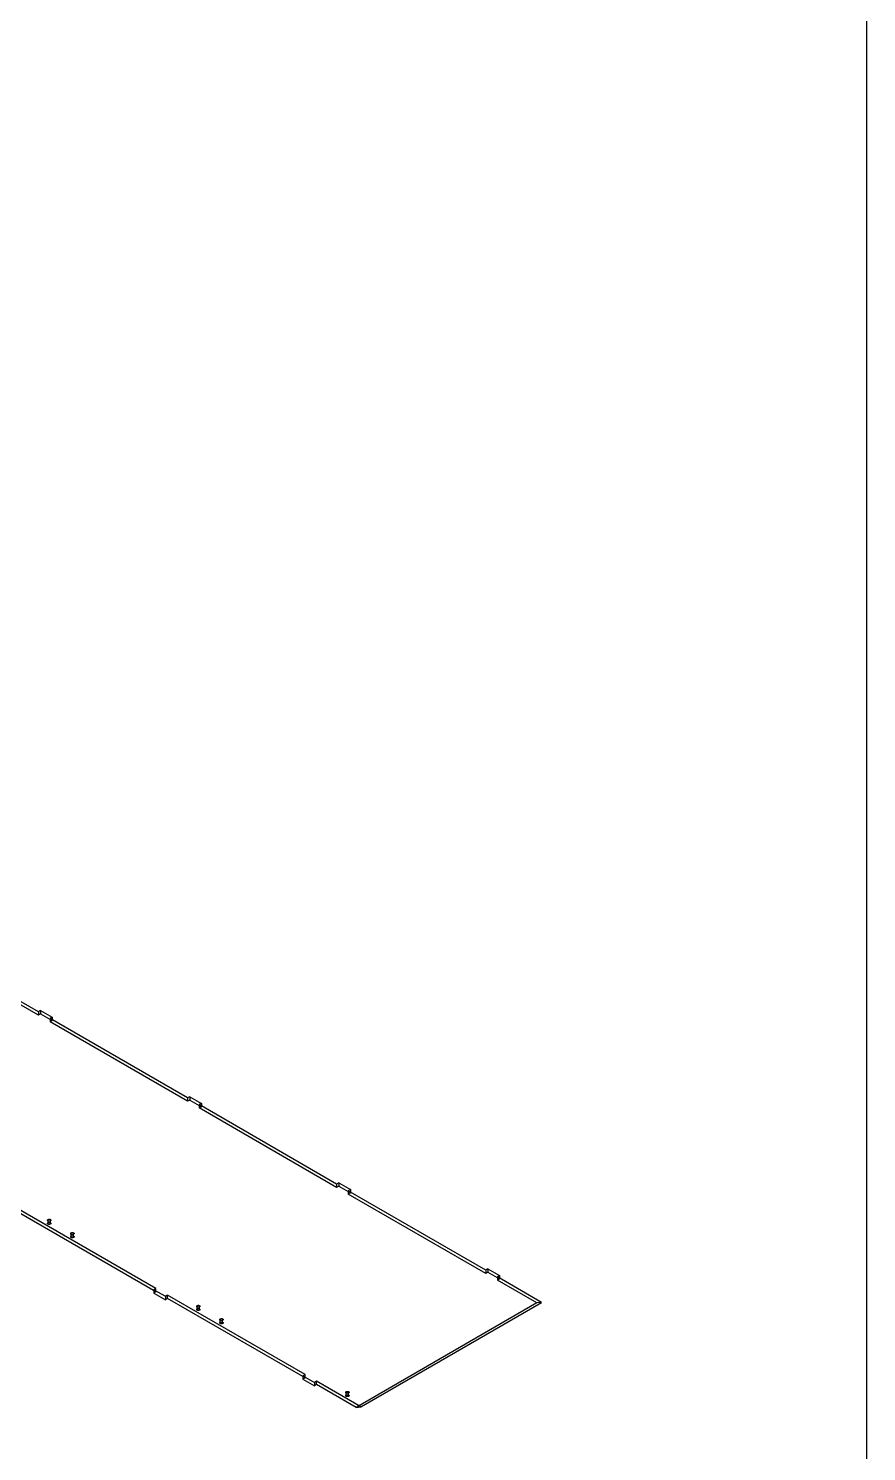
# Model space of a CAD drawing. Header units: inches. Extents: x 2 to 168, y 2 to 108.
# Drawn here: x 151.88 to 167.64, y 53.03 to 79.79 of the extents above; entities that cross this region are included whole.
import ezdxf

# ---------------------------------------------------------------- set-up
doc = ezdxf.new("R2010")
doc.units = ezdxf.units.IN
doc.header["$MEASUREMENT"] = 0

msp = doc.modelspace()

# ---------------------------------------------------------------- linework, layer by layer
at = {"layer": 'OUTLINE'}
for p, q in [((167.639, 107.639), (167.639, 2.361)), ((152.065, 61.296), (149.479, 62.79)), ((152.065, 61.234), (149.479, 62.727)), ((152.106, 61.32), (152.065, 61.296)), ((152.065, 61.296), (152.065, 61.234)), ((152.106, 61.32), (152.106, 61.257)), ((152.106, 61.32), (152.324, 61.194)), ((152.106, 61.257), (152.065, 61.234)), ((152.106, 61.257), (152.324, 61.132)), ((152.324, 61.194), (152.283, 61.171)), ((154.869, 59.678), (152.283, 61.171)), ((152.283, 61.171), (152.283, 61.108)), ((152.324, 61.132), (152.283, 61.108)), ((154.869, 59.615), (152.283, 61.108)), ((152.324, 61.194), (152.324, 61.132)), ((154.91, 59.701), (154.869, 59.678)), ((154.91, 59.701), (154.91, 59.638)), ((154.91, 59.701), (155.128, 59.575)), ((154.869, 59.678), (154.869, 59.615)), ((154.91, 59.638), (154.869, 59.615)), ((154.91, 59.638), (155.128, 59.513)), ((155.128, 59.575), (155.087, 59.552)), ((157.673, 58.059), (155.087, 59.552)), ((155.087, 59.552), (155.087, 59.489)), ((155.128, 59.513), (155.087, 59.489)), ((157.673, 57.996), (155.087, 59.489)), ((155.128, 59.575), (155.128, 59.513)), ((157.714, 58.082), (157.673, 58.059)), ((157.714, 58.082), (157.714, 58.019)), ((157.714, 58.082), (157.932, 57.957)), ((157.673, 58.059), (157.673, 57.996)), ((157.714, 58.019), (157.673, 57.996)), ((157.714, 58.019), (157.932, 57.894)), ((157.932, 57.957), (157.891, 57.933)), ((157.891, 57.933), (157.891, 57.87)), ((160.477, 56.44), (157.891, 57.933)), ((157.932, 57.894), (157.891, 57.87)), ((160.477, 56.377), (157.891, 57.87)), ((157.932, 57.957), (157.932, 57.894)), ((154.274, 56.096), (151.687, 57.589)), ((154.274, 56.033), (151.687, 57.526)), ((152.237, 57.383), (152.238, 57.384)), ((152.237, 57.382), (152.237, 57.383)), ((152.237, 57.381), (152.237, 57.382)), ((152.237, 57.38), (152.237, 57.381)), ((152.237, 57.379), (152.237, 57.38)), ((152.237, 57.38), (152.237, 57.38)), ((152.237, 57.378), (152.237, 57.379)), ((152.237, 57.377), (152.237, 57.378)), ((152.237, 57.376), (152.237, 57.377)), ((152.238, 57.375), (152.237, 57.376)), ((152.237, 57.32), (152.238, 57.321)), ((152.237, 57.319), (152.237, 57.32)), ((152.237, 57.318), (152.237, 57.319)), ((152.237, 57.319), (152.237, 57.319)), ((152.237, 57.317), (152.237, 57.318)), ((152.237, 57.316), (152.237, 57.317)), ((152.237, 57.315), (152.237, 57.316)), ((152.237, 57.314), (152.237, 57.315)), ((152.237, 57.313), (152.237, 57.314)), ((152.238, 57.312), (152.237, 57.313)), ((152.238, 57.385), (152.239, 57.386)), ((152.238, 57.384), (152.238, 57.385)), ((152.238, 57.374), (152.238, 57.375)), ((152.239, 57.374), (152.238, 57.374)), ((152.238, 57.322), (152.239, 57.323)), ((152.238, 57.321), (152.238, 57.322)), ((152.239, 57.311), (152.238, 57.312)), ((152.238, 57.312), (152.238, 57.312)), ((152.239, 57.386), (152.24, 57.387)), ((152.239, 57.386), (152.239, 57.386)), ((152.239, 57.373), (152.239, 57.374)), ((152.24, 57.372), (152.239, 57.373)), ((152.239, 57.323), (152.239, 57.324)), ((152.239, 57.324), (152.24, 57.324)), ((152.239, 57.31), (152.239, 57.311)), ((152.24, 57.309), (152.239, 57.31)), ((152.24, 57.388), (152.241, 57.389)), ((152.24, 57.387), (152.24, 57.388)), ((152.24, 57.371), (152.24, 57.372)), ((152.241, 57.37), (152.24, 57.371)), ((152.24, 57.325), (152.241, 57.326)), ((152.24, 57.324), (152.24, 57.325)), ((152.24, 57.308), (152.24, 57.309)), ((152.241, 57.308), (152.24, 57.308)), ((152.241, 57.389), (152.242, 57.39)), ((152.242, 57.37), (152.241, 57.37)), ((152.241, 57.326), (152.242, 57.327)), ((152.242, 57.307), (152.241, 57.308)), ((152.242, 57.39), (152.243, 57.39)), ((152.243, 57.369), (152.242, 57.37)), ((152.242, 57.327), (152.243, 57.327)), ((152.243, 57.306), (152.242, 57.307)), ((152.243, 57.39), (152.244, 57.391)), ((152.244, 57.368), (152.243, 57.369)), ((152.243, 57.327), (152.244, 57.328)), ((152.244, 57.305), (152.243, 57.306)), ((152.244, 57.391), (152.245, 57.392)), ((152.245, 57.368), (152.244, 57.368)), ((152.244, 57.328), (152.245, 57.329)), ((152.245, 57.305), (152.244, 57.305)), ((152.245, 57.392), (152.246, 57.392)), ((152.246, 57.367), (152.245, 57.368)), ((152.245, 57.329), (152.246, 57.329)), ((152.246, 57.304), (152.245, 57.305)), ((152.246, 57.392), (152.247, 57.393)), ((152.246, 57.329), (152.246, 57.392)), ((152.247, 57.366), (152.246, 57.367)), ((152.246, 57.329), (152.247, 57.33)), ((152.247, 57.304), (152.246, 57.304)), ((152.247, 57.393), (152.248, 57.393)), ((152.248, 57.366), (152.247, 57.366)), ((152.247, 57.33), (152.248, 57.331)), ((152.248, 57.303), (152.247, 57.304)), ((152.248, 57.393), (152.249, 57.394)), ((152.249, 57.365), (152.248, 57.366)), ((152.248, 57.331), (152.249, 57.331)), ((152.249, 57.302), (152.248, 57.303)), ((152.249, 57.394), (152.251, 57.394)), ((152.251, 57.365), (152.249, 57.365)), ((152.249, 57.331), (152.251, 57.332)), ((152.251, 57.302), (152.249, 57.302)), ((152.251, 57.394), (152.252, 57.395)), ((152.252, 57.364), (152.251, 57.365)), ((152.251, 57.332), (152.252, 57.332)), ((152.252, 57.301), (152.251, 57.302)), ((152.252, 57.395), (152.253, 57.395)), ((152.253, 57.364), (152.252, 57.364)), ((152.252, 57.332), (152.253, 57.333)), ((152.253, 57.301), (152.252, 57.301)), ((152.253, 57.395), (152.254, 57.396)), ((152.254, 57.363), (152.253, 57.364)), ((152.253, 57.333), (152.254, 57.333)), ((152.254, 57.301), (152.253, 57.301)), ((152.254, 57.396), (152.256, 57.396)), ((152.256, 57.363), (152.254, 57.363)), ((152.254, 57.333), (152.256, 57.333)), ((152.256, 57.3), (152.254, 57.301)), ((152.256, 57.396), (152.257, 57.396)), ((152.257, 57.363), (152.256, 57.363)), ((152.256, 57.333), (152.257, 57.334)), ((152.257, 57.3), (152.256, 57.3)), ((152.257, 57.396), (152.259, 57.397)), ((152.259, 57.363), (152.257, 57.363)), ((152.257, 57.334), (152.259, 57.334)), ((152.259, 57.3), (152.257, 57.3)), ((152.259, 57.397), (152.26, 57.397)), ((152.26, 57.362), (152.259, 57.363)), ((152.259, 57.334), (152.26, 57.334)), ((152.26, 57.299), (152.259, 57.3)), ((152.26, 57.397), (152.262, 57.397)), ((152.262, 57.362), (152.26, 57.362)), ((152.26, 57.334), (152.262, 57.334)), ((152.262, 57.299), (152.26, 57.299)), ((152.262, 57.397), (152.263, 57.397)), ((152.263, 57.362), (152.262, 57.362)), ((152.262, 57.334), (152.263, 57.334)), ((152.263, 57.299), (152.262, 57.299)), ((152.263, 57.397), (152.265, 57.397)), ((152.265, 57.362), (152.263, 57.362)), ((152.263, 57.334), (152.265, 57.335)), ((152.265, 57.299), (152.263, 57.299)), ((152.265, 57.397), (152.266, 57.397)), ((152.266, 57.362), (152.265, 57.362)), ((152.265, 57.335), (152.266, 57.335)), ((152.266, 57.299), (152.265, 57.299)), ((152.266, 57.397), (152.268, 57.397)), ((152.268, 57.362), (152.266, 57.362)), ((152.266, 57.335), (152.268, 57.335)), ((152.268, 57.299), (152.266, 57.299)), ((152.268, 57.397), (152.269, 57.397)), ((152.269, 57.362), (152.268, 57.362)), ((152.268, 57.335), (152.269, 57.335)), ((152.269, 57.299), (152.268, 57.299)), ((152.269, 57.397), (152.271, 57.397)), ((152.271, 57.362), (152.269, 57.362)), ((152.269, 57.335), (152.271, 57.335)), ((152.271, 57.299), (152.269, 57.299)), ((152.271, 57.397), (152.272, 57.397)), ((152.272, 57.362), (152.271, 57.362)), ((152.271, 57.335), (152.272, 57.334)), ((152.272, 57.299), (152.271, 57.299)), ((152.272, 57.397), (152.274, 57.397)), ((152.274, 57.362), (152.272, 57.362)), ((152.272, 57.334), (152.274, 57.334)), ((152.274, 57.299), (152.272, 57.299)), ((152.274, 57.397), (152.275, 57.397)), ((152.275, 57.362), (152.274, 57.362)), ((152.274, 57.334), (152.275, 57.334)), ((152.275, 57.299), (152.274, 57.299)), ((152.275, 57.397), (152.277, 57.397)), ((152.277, 57.363), (152.275, 57.362)), ((152.275, 57.334), (152.277, 57.334)), ((152.277, 57.3), (152.275, 57.299)), ((152.277, 57.397), (152.278, 57.396)), ((152.278, 57.363), (152.277, 57.363)), ((152.277, 57.334), (152.278, 57.334)), ((152.278, 57.3), (152.277, 57.3)), ((152.278, 57.396), (152.28, 57.396)), ((152.28, 57.363), (152.278, 57.363)), ((152.278, 57.334), (152.28, 57.333)), ((152.28, 57.3), (152.278, 57.3)), ((152.28, 57.396), (152.281, 57.396)), ((152.281, 57.363), (152.28, 57.363)), ((152.28, 57.333), (152.281, 57.333)), ((152.281, 57.301), (152.28, 57.3)), ((152.281, 57.396), (152.282, 57.395)), ((152.282, 57.364), (152.281, 57.363)), ((152.281, 57.333), (152.282, 57.333)), ((152.282, 57.301), (152.281, 57.301)), ((152.282, 57.395), (152.284, 57.395)), ((152.284, 57.364), (152.282, 57.364)), ((152.282, 57.333), (152.284, 57.332)), ((152.284, 57.301), (152.282, 57.301)), ((152.284, 57.395), (152.285, 57.394)), ((152.285, 57.365), (152.284, 57.364)), ((152.284, 57.332), (152.285, 57.332)), ((152.285, 57.302), (152.284, 57.301)), ((152.285, 57.394), (152.286, 57.394)), ((152.286, 57.365), (152.285, 57.365)), ((152.285, 57.332), (152.286, 57.331)), ((152.286, 57.302), (152.285, 57.302)), ((152.286, 57.394), (152.287, 57.393)), ((152.287, 57.366), (152.286, 57.365)), ((152.286, 57.331), (152.287, 57.331)), ((152.287, 57.303), (152.286, 57.302)), ((152.287, 57.393), (152.288, 57.393)), ((152.288, 57.366), (152.287, 57.366)), ((152.287, 57.331), (152.288, 57.33)), ((152.288, 57.304), (152.287, 57.303)), ((152.288, 57.393), (152.29, 57.392)), ((152.29, 57.367), (152.288, 57.366)), ((152.288, 57.33), (152.29, 57.329)), ((152.29, 57.304), (152.288, 57.304)), ((152.29, 57.392), (152.291, 57.392)), ((152.291, 57.368), (152.29, 57.367)), ((152.29, 57.304), (152.29, 57.367)), ((152.29, 57.329), (152.291, 57.329)), ((152.291, 57.305), (152.29, 57.304)), ((152.291, 57.392), (152.292, 57.391)), ((152.292, 57.368), (152.291, 57.368)), ((152.291, 57.329), (152.292, 57.328)), ((152.292, 57.305), (152.291, 57.305)), ((152.292, 57.391), (152.293, 57.39)), ((152.293, 57.369), (152.292, 57.368)), ((152.292, 57.328), (152.293, 57.327)), ((152.293, 57.306), (152.292, 57.305)), ((152.293, 57.39), (152.293, 57.39)), ((152.293, 57.39), (152.294, 57.389)), ((152.294, 57.37), (152.293, 57.37)), ((152.293, 57.37), (152.293, 57.369)), ((152.293, 57.327), (152.293, 57.327)), ((152.293, 57.327), (152.294, 57.326)), ((152.294, 57.308), (152.293, 57.307)), ((152.293, 57.307), (152.293, 57.306)), ((152.294, 57.389), (152.295, 57.388)), ((152.295, 57.371), (152.294, 57.37)), ((152.294, 57.326), (152.295, 57.325)), ((152.295, 57.308), (152.294, 57.308)), ((152.295, 57.388), (152.296, 57.387)), ((152.296, 57.372), (152.295, 57.371)), ((152.295, 57.325), (152.296, 57.324)), ((152.296, 57.309), (152.295, 57.308)), ((152.296, 57.387), (152.296, 57.386)), ((152.296, 57.386), (152.297, 57.386)), ((152.297, 57.374), (152.296, 57.373)), ((152.296, 57.373), (152.296, 57.372)), ((152.296, 57.324), (152.296, 57.324)), ((152.296, 57.324), (152.297, 57.323)), ((152.297, 57.311), (152.296, 57.31)), ((152.296, 57.31), (152.296, 57.309)), ((152.297, 57.386), (152.297, 57.385)), ((152.297, 57.385), (152.298, 57.384)), ((152.298, 57.375), (152.297, 57.374)), ((152.297, 57.374), (152.297, 57.374)), ((152.297, 57.323), (152.297, 57.322)), ((152.297, 57.322), (152.298, 57.321)), ((152.298, 57.312), (152.297, 57.312)), ((152.297, 57.312), (152.297, 57.311)), ((152.298, 57.384), (152.298, 57.383)), ((152.298, 57.383), (152.298, 57.382)), ((152.298, 57.382), (152.298, 57.381)), ((152.298, 57.381), (152.299, 57.38)), ((152.299, 57.379), (152.298, 57.378)), ((152.298, 57.378), (152.298, 57.377)), ((152.298, 57.377), (152.298, 57.376)), ((152.298, 57.376), (152.298, 57.375)), ((152.298, 57.321), (152.298, 57.32)), ((152.298, 57.32), (152.298, 57.319)), ((152.298, 57.319), (152.298, 57.319)), ((152.298, 57.319), (152.299, 57.318)), ((152.299, 57.316), (152.298, 57.315)), ((152.298, 57.315), (152.298, 57.314)), ((152.298, 57.314), (152.298, 57.313)), ((152.298, 57.313), (152.298, 57.312)), ((152.299, 57.38), (152.299, 57.38)), ((152.299, 57.38), (152.299, 57.379)), ((152.299, 57.318), (152.299, 57.317)), ((152.299, 57.317), (152.299, 57.316)), ((152.672, 57.131), (152.673, 57.132)), ((152.672, 57.13), (152.672, 57.131)), ((152.672, 57.129), (152.672, 57.13)), ((152.672, 57.128), (152.672, 57.129)), ((152.672, 57.127), (152.672, 57.128)), ((152.672, 57.126), (152.672, 57.127)), ((152.672, 57.127), (152.672, 57.127)), ((152.673, 57.125), (152.672, 57.126)), ((152.672, 57.068), (152.673, 57.069)), ((152.672, 57.067), (152.672, 57.068)), ((152.672, 57.066), (152.672, 57.067)), ((152.672, 57.065), (152.672, 57.066)), ((152.672, 57.066), (152.672, 57.066)), ((152.672, 57.064), (152.672, 57.065)), ((152.672, 57.063), (152.672, 57.064)), ((152.673, 57.062), (152.672, 57.063)), ((152.673, 57.133), (152.673, 57.134)), ((152.673, 57.134), (152.674, 57.134)), ((152.673, 57.132), (152.673, 57.133)), ((152.673, 57.124), (152.673, 57.125)), ((152.673, 57.123), (152.673, 57.124)), ((152.674, 57.122), (152.673, 57.123)), ((152.673, 57.071), (152.674, 57.072)), ((152.673, 57.07), (152.673, 57.071)), ((152.673, 57.069), (152.673, 57.07)), ((152.673, 57.061), (152.673, 57.062)), ((152.673, 57.06), (152.673, 57.061)), ((152.674, 57.06), (152.673, 57.06)), ((152.674, 57.135), (152.675, 57.136)), ((152.674, 57.134), (152.674, 57.135)), ((152.675, 57.121), (152.674, 57.122)), ((152.674, 57.122), (152.674, 57.122)), ((152.674, 57.072), (152.675, 57.073)), ((152.674, 57.072), (152.674, 57.072)), ((152.674, 57.059), (152.674, 57.06)), ((152.675, 57.058), (152.674, 57.059)), ((152.675, 57.136), (152.676, 57.137)), ((152.676, 57.12), (152.675, 57.121)), ((152.675, 57.073), (152.676, 57.074)), ((152.676, 57.057), (152.675, 57.058)), ((152.676, 57.137), (152.676, 57.138)), ((152.676, 57.138), (152.677, 57.138)), ((152.676, 57.119), (152.676, 57.12)), ((152.677, 57.118), (152.676, 57.119)), ((152.676, 57.074), (152.676, 57.075)), ((152.676, 57.075), (152.677, 57.075)), ((152.676, 57.056), (152.676, 57.057)), ((152.677, 57.056), (152.676, 57.056)), ((152.677, 57.138), (152.678, 57.139)), ((152.678, 57.118), (152.677, 57.118)), ((152.677, 57.075), (152.678, 57.076)), ((152.678, 57.055), (152.677, 57.056)), ((152.678, 57.139), (152.679, 57.14)), ((152.679, 57.117), (152.678, 57.118)), ((152.678, 57.076), (152.679, 57.077)), ((152.679, 57.054), (152.678, 57.055)), ((152.679, 57.14), (152.68, 57.14)), ((152.68, 57.116), (152.679, 57.117)), ((152.679, 57.077), (152.68, 57.078)), ((152.68, 57.054), (152.679, 57.054)), ((152.68, 57.14), (152.681, 57.141)), ((152.681, 57.116), (152.68, 57.116)), ((152.68, 57.078), (152.681, 57.078)), ((152.681, 57.053), (152.68, 57.054)), ((152.681, 57.141), (152.682, 57.142)), ((152.681, 57.078), (152.681, 57.141)), ((152.682, 57.115), (152.681, 57.116)), ((152.681, 57.078), (152.682, 57.079)), ((152.682, 57.052), (152.681, 57.053)), ((152.682, 57.142), (152.683, 57.142)), ((152.683, 57.115), (152.682, 57.115)), ((152.682, 57.079), (152.683, 57.079)), ((152.683, 57.052), (152.682, 57.052)), ((152.683, 57.142), (152.684, 57.143)), ((152.684, 57.114), (152.683, 57.115)), ((152.683, 57.079), (152.684, 57.08)), ((152.684, 57.051), (152.683, 57.052)), ((152.684, 57.143), (152.686, 57.143)), ((152.686, 57.114), (152.684, 57.114)), ((152.684, 57.08), (152.686, 57.08)), ((152.686, 57.051), (152.684, 57.051)), ((152.686, 57.143), (152.687, 57.144)), ((152.687, 57.113), (152.686, 57.114)), ((152.686, 57.08), (152.687, 57.081)), ((152.687, 57.05), (152.686, 57.051)), ((152.687, 57.144), (152.688, 57.144)), ((152.688, 57.113), (152.687, 57.113)), ((152.687, 57.081), (152.688, 57.081)), ((152.688, 57.05), (152.687, 57.05)), ((152.688, 57.144), (152.69, 57.145)), ((152.69, 57.112), (152.688, 57.113)), ((152.688, 57.081), (152.69, 57.082)), ((152.69, 57.049), (152.688, 57.05)), ((152.69, 57.145), (152.691, 57.145)), ((152.691, 57.112), (152.69, 57.112)), ((152.69, 57.082), (152.691, 57.082)), ((152.691, 57.049), (152.69, 57.049)), ((152.691, 57.145), (152.692, 57.145)), ((152.692, 57.112), (152.691, 57.112)), ((152.691, 57.082), (152.692, 57.082)), ((152.692, 57.049), (152.691, 57.049)), ((152.692, 57.145), (152.694, 57.145)), ((152.694, 57.111), (152.692, 57.112)), ((152.692, 57.082), (152.694, 57.083)), ((152.694, 57.048), (152.692, 57.049)), ((152.694, 57.145), (152.695, 57.146)), ((152.695, 57.111), (152.694, 57.111)), ((152.694, 57.083), (152.695, 57.083)), ((152.695, 57.048), (152.694, 57.048)), ((152.695, 57.146), (152.697, 57.146)), ((152.697, 57.111), (152.695, 57.111)), ((152.695, 57.083), (152.697, 57.083)), ((152.697, 57.048), (152.695, 57.048)), ((152.697, 57.146), (152.698, 57.146)), ((152.698, 57.111), (152.697, 57.111)), ((152.697, 57.083), (152.698, 57.083)), ((152.698, 57.048), (152.697, 57.048)), ((152.698, 57.146), (152.7, 57.146)), ((152.7, 57.111), (152.698, 57.111)), ((152.698, 57.083), (152.7, 57.083)), ((152.7, 57.048), (152.698, 57.048)), ((152.7, 57.146), (152.701, 57.146)), ((152.701, 57.111), (152.7, 57.111)), ((152.7, 57.083), (152.701, 57.083)), ((152.701, 57.048), (152.7, 57.048)), ((152.701, 57.146), (152.703, 57.146)), ((152.703, 57.111), (152.701, 57.111)), ((152.701, 57.083), (152.703, 57.083)), ((152.703, 57.048), (152.701, 57.048)), ((152.703, 57.146), (152.704, 57.146)), ((152.704, 57.111), (152.703, 57.111)), ((152.703, 57.083), (152.704, 57.083)), ((152.704, 57.048), (152.703, 57.048)), ((152.704, 57.146), (152.706, 57.146)), ((152.706, 57.111), (152.704, 57.111)), ((152.704, 57.083), (152.706, 57.083)), ((152.706, 57.048), (152.704, 57.048)), ((152.706, 57.146), (152.707, 57.146)), ((152.707, 57.111), (152.706, 57.111)), ((152.706, 57.083), (152.707, 57.083)), ((152.707, 57.048), (152.706, 57.048)), ((152.707, 57.146), (152.709, 57.146)), ((152.709, 57.111), (152.707, 57.111)), ((152.707, 57.083), (152.709, 57.083)), ((152.709, 57.048), (152.707, 57.048)), ((152.709, 57.146), (152.71, 57.146)), ((152.71, 57.111), (152.709, 57.111)), ((152.709, 57.083), (152.71, 57.083)), ((152.71, 57.048), (152.709, 57.048)), ((152.71, 57.146), (152.712, 57.145)), ((152.712, 57.111), (152.71, 57.111)), ((152.71, 57.083), (152.712, 57.083)), ((152.712, 57.048), (152.71, 57.048)), ((152.712, 57.145), (152.713, 57.145)), ((152.713, 57.112), (152.712, 57.111)), ((152.712, 57.083), (152.713, 57.082)), ((152.713, 57.049), (152.712, 57.048)), ((152.713, 57.145), (152.715, 57.145)), ((152.715, 57.112), (152.713, 57.112)), ((152.713, 57.082), (152.715, 57.082)), ((152.715, 57.049), (152.713, 57.049)), ((152.715, 57.145), (152.716, 57.145)), ((152.716, 57.112), (152.715, 57.112)), ((152.715, 57.082), (152.716, 57.082)), ((152.716, 57.049), (152.715, 57.049)), ((152.716, 57.145), (152.717, 57.144)), ((152.717, 57.113), (152.716, 57.112)), ((152.716, 57.082), (152.717, 57.081)), ((152.717, 57.05), (152.716, 57.049)), ((152.717, 57.144), (152.719, 57.144)), ((152.719, 57.113), (152.717, 57.113)), ((152.717, 57.081), (152.719, 57.081)), ((152.719, 57.05), (152.717, 57.05)), ((152.719, 57.144), (152.72, 57.143)), ((152.72, 57.114), (152.719, 57.113)), ((152.719, 57.081), (152.72, 57.08)), ((152.72, 57.051), (152.719, 57.05)), ((152.72, 57.143), (152.721, 57.143)), ((152.721, 57.114), (152.72, 57.114)), ((152.72, 57.08), (152.721, 57.08)), ((152.721, 57.051), (152.72, 57.051)), ((152.721, 57.143), (152.722, 57.142)), ((152.722, 57.115), (152.721, 57.114)), ((152.721, 57.08), (152.722, 57.079)), ((152.722, 57.052), (152.721, 57.051)), ((152.722, 57.142), (152.724, 57.142)), ((152.724, 57.115), (152.722, 57.115)), ((152.722, 57.079), (152.724, 57.079)), ((152.724, 57.052), (152.722, 57.052)), ((152.724, 57.142), (152.725, 57.141)), ((152.725, 57.116), (152.724, 57.115)), ((152.724, 57.079), (152.725, 57.078)), ((152.725, 57.053), (152.724, 57.052)), ((152.725, 57.141), (152.726, 57.14)), ((152.725, 57.053), (152.725, 57.116)), ((152.726, 57.116), (152.725, 57.116)), ((152.725, 57.078), (152.726, 57.078)), ((152.726, 57.054), (152.725, 57.053)), ((152.726, 57.14), (152.727, 57.14)), ((152.727, 57.117), (152.726, 57.116)), ((152.726, 57.078), (152.727, 57.077)), ((152.727, 57.054), (152.726, 57.054)), ((152.727, 57.14), (152.728, 57.139)), ((152.728, 57.118), (152.727, 57.117)), ((152.727, 57.077), (152.728, 57.076)), ((152.728, 57.055), (152.727, 57.054)), ((152.728, 57.139), (152.729, 57.138)), ((152.729, 57.118), (152.728, 57.118)), ((152.728, 57.076), (152.729, 57.075)), ((152.729, 57.056), (152.728, 57.055)), ((152.729, 57.138), (152.729, 57.138)), ((152.729, 57.138), (152.73, 57.137)), ((152.73, 57.12), (152.729, 57.119)), ((152.729, 57.119), (152.729, 57.118)), ((152.729, 57.075), (152.729, 57.075)), ((152.729, 57.075), (152.73, 57.074)), ((152.73, 57.057), (152.729, 57.056)), ((152.729, 57.056), (152.729, 57.056)), ((152.73, 57.137), (152.731, 57.136)), ((152.731, 57.121), (152.73, 57.12)), ((152.73, 57.074), (152.731, 57.073)), ((152.731, 57.058), (152.73, 57.057)), ((152.731, 57.136), (152.731, 57.135)), ((152.731, 57.135), (152.732, 57.134)), ((152.732, 57.122), (152.731, 57.122)), ((152.731, 57.122), (152.731, 57.121)), ((152.731, 57.073), (152.731, 57.072)), ((152.731, 57.072), (152.732, 57.072)), ((152.732, 57.06), (152.731, 57.059)), ((152.731, 57.059), (152.731, 57.058)), ((152.732, 57.134), (152.732, 57.134)), ((152.732, 57.134), (152.733, 57.133)), ((152.733, 57.124), (152.732, 57.123)), ((152.732, 57.123), (152.732, 57.122)), ((152.732, 57.072), (152.732, 57.071)), ((152.732, 57.071), (152.733, 57.07)), ((152.733, 57.061), (152.732, 57.06)), ((152.732, 57.06), (152.732, 57.06)), ((152.733, 57.133), (152.733, 57.132)), ((152.733, 57.132), (152.733, 57.131)), ((152.733, 57.131), (152.734, 57.13)), ((152.734, 57.127), (152.733, 57.126)), ((152.733, 57.126), (152.733, 57.125)), ((152.733, 57.125), (152.733, 57.124)), ((152.733, 57.07), (152.733, 57.069)), ((152.733, 57.069), (152.733, 57.068)), ((152.733, 57.068), (152.734, 57.067)), ((152.734, 57.064), (152.733, 57.063)), ((152.733, 57.063), (152.733, 57.062)), ((152.733, 57.062), (152.733, 57.061)), ((152.734, 57.13), (152.734, 57.129)), ((152.734, 57.129), (152.734, 57.128)), ((152.734, 57.128), (152.734, 57.127)), ((152.734, 57.127), (152.734, 57.127)), ((152.734, 57.067), (152.734, 57.066)), ((152.734, 57.066), (152.734, 57.066)), ((152.734, 57.066), (152.734, 57.065)), ((152.734, 57.065), (152.734, 57.064)), ((160.518, 56.463), (160.477, 56.44)), ((160.477, 56.44), (160.477, 56.377)), ((160.518, 56.4), (160.477, 56.377)), ((160.518, 56.463), (160.736, 56.338)), ((160.518, 56.463), (160.518, 56.4)), ((160.518, 56.4), (160.736, 56.275)), ((160.736, 56.338), (160.695, 56.314)), ((160.695, 56.314), (160.695, 56.251)), ((161.528, 55.833), (160.695, 56.314)), ((160.736, 56.275), (160.695, 56.251)), ((161.439, 55.822), (160.695, 56.251)), ((160.736, 56.338), (160.736, 56.275)), ((154.274, 56.096), (154.233, 56.072)), ((154.233, 56.072), (154.451, 55.947)), ((154.233, 56.072), (154.233, 56.009)), ((154.274, 56.033), (154.233, 56.009)), ((154.233, 56.009), (154.451, 55.884)), ((154.274, 56.033), (154.274, 56.096)), ((154.491, 55.97), (154.451, 55.947)), ((154.451, 55.947), (154.451, 55.884)), ((157.078, 54.477), (154.491, 55.97)), ((154.491, 55.907), (154.491, 55.97)), ((154.491, 55.907), (154.451, 55.884)), ((157.078, 54.414), (154.491, 55.907)), ((155.041, 55.764), (155.042, 55.765)), ((155.041, 55.763), (155.041, 55.764)), ((155.041, 55.762), (155.041, 55.763)), ((155.041, 55.761), (155.041, 55.762)), ((155.041, 55.762), (155.041, 55.762)), ((155.041, 55.76), (155.041, 55.761)), ((155.041, 55.759), (155.041, 55.76)), ((155.041, 55.758), (155.041, 55.759)), ((155.041, 55.757), (155.041, 55.758)), ((155.042, 55.756), (155.041, 55.757)), ((155.041, 55.701), (155.042, 55.702)), ((155.041, 55.7), (155.041, 55.701)), ((155.041, 55.701), (155.041, 55.701)), ((155.041, 55.699), (155.041, 55.7)), ((155.041, 55.698), (155.041, 55.699)), ((155.041, 55.697), (155.041, 55.698)), ((155.041, 55.696), (155.041, 55.697)), ((155.041, 55.695), (155.041, 55.696)), ((155.041, 55.694), (155.041, 55.695)), ((155.042, 55.694), (155.041, 55.694)), ((155.042, 55.766), (155.043, 55.767)), ((155.042, 55.765), (155.042, 55.766)), ((155.043, 55.755), (155.042, 55.756)), ((155.042, 55.756), (155.042, 55.756)), ((155.042, 55.703), (155.043, 55.704)), ((155.042, 55.702), (155.042, 55.703)), ((155.042, 55.693), (155.042, 55.694)), ((155.043, 55.692), (155.042, 55.693)), ((155.043, 55.767), (155.043, 55.768)), ((155.043, 55.768), (155.044, 55.768)), ((155.043, 55.754), (155.043, 55.755)), ((155.044, 55.753), (155.043, 55.754)), ((155.043, 55.705), (155.044, 55.706)), ((155.043, 55.704), (155.043, 55.705)), ((155.043, 55.691), (155.043, 55.692)), ((155.044, 55.69), (155.043, 55.691)), ((155.044, 55.769), (155.045, 55.77)), ((155.044, 55.768), (155.044, 55.769)), ((155.044, 55.752), (155.044, 55.753)), ((155.045, 55.752), (155.044, 55.752)), ((155.044, 55.706), (155.045, 55.707)), ((155.044, 55.706), (155.044, 55.706)), ((155.044, 55.689), (155.044, 55.69)), ((155.045, 55.689), (155.044, 55.689)), ((155.045, 55.77), (155.046, 55.771)), ((155.046, 55.751), (155.045, 55.752)), ((155.045, 55.707), (155.046, 55.708)), ((155.046, 55.688), (155.045, 55.689)), ((155.046, 55.771), (155.047, 55.771)), ((155.047, 55.75), (155.046, 55.751)), ((155.046, 55.708), (155.047, 55.709)), ((155.047, 55.687), (155.046, 55.688)), ((155.047, 55.771), (155.048, 55.772)), ((155.048, 55.749), (155.047, 55.75)), ((155.047, 55.709), (155.048, 55.709)), ((155.048, 55.687), (155.047, 55.687)), ((155.048, 55.772), (155.049, 55.773)), ((155.049, 55.749), (155.048, 55.749)), ((155.048, 55.709), (155.049, 55.71)), ((155.049, 55.686), (155.048, 55.687)), ((155.049, 55.773), (155.05, 55.773)), ((155.05, 55.748), (155.049, 55.749)), ((155.049, 55.71), (155.05, 55.711)), ((155.05, 55.685), (155.049, 55.686)), ((155.05, 55.773), (155.051, 55.774)), ((155.05, 55.711), (155.05, 55.773)), ((155.051, 55.747), (155.05, 55.748)), ((155.05, 55.711), (155.051, 55.711)), ((155.051, 55.685), (155.05, 55.685)), ((155.051, 55.774), (155.052, 55.775)), ((155.052, 55.747), (155.051, 55.747)), ((155.051, 55.711), (155.052, 55.712)), ((155.052, 55.684), (155.051, 55.685)), ((155.052, 55.775), (155.053, 55.775)), ((155.053, 55.746), (155.052, 55.747)), ((155.052, 55.712), (155.053, 55.712)), ((155.053, 55.684), (155.052, 55.684)), ((155.053, 55.775), (155.054, 55.776)), ((155.054, 55.746), (155.053, 55.746)), ((155.053, 55.712), (155.054, 55.713)), ((155.054, 55.683), (155.053, 55.684)), ((155.054, 55.776), (155.056, 55.776)), ((155.056, 55.745), (155.054, 55.746)), ((155.054, 55.713), (155.056, 55.713)), ((155.056, 55.683), (155.054, 55.683)), ((155.056, 55.776), (155.057, 55.776)), ((155.057, 55.745), (155.056, 55.745)), ((155.056, 55.713), (155.057, 55.714)), ((155.057, 55.682), (155.056, 55.683)), ((155.057, 55.776), (155.058, 55.777)), ((155.058, 55.745), (155.057, 55.745)), ((155.057, 55.714), (155.058, 55.714)), ((155.058, 55.682), (155.057, 55.682)), ((155.058, 55.777), (155.06, 55.777)), ((155.06, 55.744), (155.058, 55.745)), ((155.058, 55.714), (155.06, 55.714)), ((155.06, 55.681), (155.058, 55.682)), ((155.06, 55.777), (155.061, 55.778)), ((155.061, 55.744), (155.06, 55.744)), ((155.06, 55.714), (155.061, 55.715)), ((155.061, 55.681), (155.06, 55.681)), ((155.061, 55.778), (155.063, 55.778)), ((155.063, 55.744), (155.061, 55.744)), ((155.061, 55.715), (155.063, 55.715)), ((155.063, 55.681), (155.061, 55.681)), ((155.063, 55.778), (155.064, 55.778)), ((155.064, 55.743), (155.063, 55.744)), ((155.063, 55.715), (155.064, 55.715)), ((155.064, 55.681), (155.063, 55.681)), ((155.064, 55.778), (155.066, 55.778)), ((155.066, 55.743), (155.064, 55.743)), ((155.064, 55.715), (155.066, 55.715)), ((155.066, 55.68), (155.064, 55.681)), ((155.066, 55.778), (155.067, 55.778)), ((155.067, 55.743), (155.066, 55.743)), ((155.066, 55.715), (155.067, 55.716)), ((155.067, 55.68), (155.066, 55.68)), ((155.067, 55.778), (155.069, 55.778)), ((155.069, 55.743), (155.067, 55.743)), ((155.067, 55.716), (155.069, 55.716)), ((155.069, 55.68), (155.067, 55.68)), ((155.069, 55.778), (155.07, 55.779)), ((155.07, 55.743), (155.069, 55.743)), ((155.069, 55.716), (155.07, 55.716)), ((155.07, 55.68), (155.069, 55.68)), ((155.07, 55.779), (155.072, 55.779)), ((155.072, 55.743), (155.07, 55.743)), ((155.07, 55.716), (155.072, 55.716)), ((155.072, 55.68), (155.07, 55.68)), ((155.072, 55.779), (155.073, 55.779)), ((155.073, 55.743), (155.072, 55.743)), ((155.072, 55.716), (155.073, 55.716)), ((155.073, 55.68), (155.072, 55.68)), ((155.073, 55.779), (155.075, 55.778)), ((155.075, 55.743), (155.073, 55.743)), ((155.073, 55.716), (155.075, 55.716)), ((155.075, 55.68), (155.073, 55.68)), ((155.075, 55.778), (155.076, 55.778)), ((155.076, 55.743), (155.075, 55.743)), ((155.075, 55.716), (155.076, 55.716)), ((155.076, 55.68), (155.075, 55.68)), ((155.076, 55.778), (155.078, 55.778)), ((155.078, 55.743), (155.076, 55.743)), ((155.076, 55.716), (155.078, 55.715)), ((155.078, 55.68), (155.076, 55.68)), ((155.078, 55.778), (155.079, 55.778)), ((155.079, 55.743), (155.078, 55.743)), ((155.078, 55.715), (155.079, 55.715)), ((155.079, 55.681), (155.078, 55.68)), ((155.079, 55.778), (155.081, 55.778)), ((155.081, 55.744), (155.079, 55.743)), ((155.079, 55.715), (155.081, 55.715)), ((155.081, 55.681), (155.079, 55.681)), ((155.081, 55.778), (155.082, 55.778)), ((155.082, 55.744), (155.081, 55.744)), ((155.081, 55.715), (155.082, 55.715)), ((155.082, 55.681), (155.081, 55.681)), ((155.082, 55.778), (155.083, 55.777)), ((155.083, 55.744), (155.082, 55.744)), ((155.082, 55.715), (155.083, 55.714)), ((155.083, 55.681), (155.082, 55.681)), ((155.083, 55.777), (155.085, 55.777)), ((155.085, 55.745), (155.083, 55.744)), ((155.083, 55.714), (155.085, 55.714)), ((155.085, 55.682), (155.083, 55.681)), ((155.085, 55.777), (155.086, 55.776)), ((155.086, 55.745), (155.085, 55.745)), ((155.085, 55.714), (155.086, 55.714)), ((155.086, 55.682), (155.085, 55.682)), ((155.086, 55.776), (155.088, 55.776)), ((155.088, 55.745), (155.086, 55.745)), ((155.086, 55.714), (155.088, 55.713)), ((155.088, 55.683), (155.086, 55.682)), ((155.088, 55.776), (155.089, 55.776)), ((155.089, 55.746), (155.088, 55.745)), ((155.088, 55.713), (155.089, 55.713)), ((155.089, 55.683), (155.088, 55.683)), ((155.089, 55.776), (155.09, 55.775)), ((155.09, 55.746), (155.089, 55.746)), ((155.089, 55.713), (155.09, 55.712)), ((155.09, 55.684), (155.089, 55.683)), ((155.09, 55.775), (155.091, 55.775)), ((155.091, 55.747), (155.09, 55.746)), ((155.09, 55.712), (155.091, 55.712)), ((155.091, 55.684), (155.09, 55.684)), ((155.091, 55.775), (155.092, 55.774)), ((155.092, 55.747), (155.091, 55.747)), ((155.091, 55.712), (155.092, 55.711)), ((155.092, 55.685), (155.091, 55.684)), ((155.092, 55.774), (155.094, 55.773)), ((155.094, 55.748), (155.092, 55.747)), ((155.092, 55.711), (155.094, 55.711)), ((155.094, 55.685), (155.092, 55.685)), ((155.094, 55.773), (155.095, 55.773)), ((155.095, 55.749), (155.094, 55.748)), ((155.094, 55.685), (155.094, 55.748)), ((155.094, 55.711), (155.095, 55.71)), ((155.095, 55.686), (155.094, 55.685)), ((155.095, 55.773), (155.096, 55.772)), ((155.096, 55.749), (155.095, 55.749)), ((155.095, 55.71), (155.096, 55.709)), ((155.096, 55.687), (155.095, 55.686)), ((155.096, 55.772), (155.096, 55.771)), ((155.096, 55.771), (155.097, 55.771)), ((155.097, 55.751), (155.096, 55.75)), ((155.096, 55.75), (155.096, 55.749)), ((155.096, 55.709), (155.096, 55.709)), ((155.096, 55.709), (155.097, 55.708)), ((155.097, 55.688), (155.096, 55.687)), ((155.096, 55.687), (155.096, 55.687)), ((155.097, 55.771), (155.098, 55.77)), ((155.098, 55.752), (155.097, 55.751)), ((155.097, 55.708), (155.098, 55.707)), ((155.098, 55.689), (155.097, 55.688)), ((155.098, 55.77), (155.099, 55.769)), ((155.099, 55.752), (155.098, 55.752)), ((155.098, 55.707), (155.099, 55.706)), ((155.099, 55.689), (155.098, 55.689)), ((155.099, 55.769), (155.1, 55.768)), ((155.1, 55.753), (155.099, 55.752)), ((155.099, 55.706), (155.1, 55.706)), ((155.1, 55.69), (155.099, 55.689)), ((155.1, 55.768), (155.1, 55.768)), ((155.1, 55.768), (155.101, 55.767)), ((155.101, 55.755), (155.1, 55.754)), ((155.1, 55.754), (155.1, 55.753)), ((155.1, 55.706), (155.1, 55.705)), ((155.1, 55.705), (155.101, 55.704)), ((155.101, 55.692), (155.1, 55.691)), ((155.1, 55.691), (155.1, 55.69)), ((155.101, 55.767), (155.101, 55.766)), ((155.101, 55.766), (155.102, 55.765)), ((155.102, 55.756), (155.101, 55.756)), ((155.101, 55.756), (155.101, 55.755)), ((155.101, 55.704), (155.101, 55.703)), ((155.101, 55.703), (155.102, 55.702)), ((155.102, 55.694), (155.101, 55.693)), ((155.101, 55.693), (155.101, 55.692)), ((155.102, 55.765), (155.102, 55.764)), ((155.102, 55.764), (155.102, 55.763)), ((155.102, 55.763), (155.102, 55.762)), ((155.102, 55.762), (155.103, 55.762)), ((155.103, 55.76), (155.102, 55.759)), ((155.102, 55.759), (155.102, 55.758)), ((155.102, 55.758), (155.102, 55.757)), ((155.102, 55.757), (155.102, 55.756)), ((155.102, 55.702), (155.102, 55.701)), ((155.102, 55.701), (155.102, 55.701)), ((155.102, 55.701), (155.102, 55.7)), ((155.102, 55.7), (155.103, 55.699)), ((155.103, 55.697), (155.102, 55.696)), ((155.102, 55.696), (155.102, 55.695)), ((155.102, 55.695), (155.102, 55.694)), ((155.102, 55.694), (155.102, 55.694)), ((155.103, 55.762), (155.103, 55.761)), ((155.103, 55.761), (155.103, 55.76)), ((155.103, 55.699), (155.103, 55.698)), ((155.103, 55.698), (155.103, 55.697)), ((161.439, 55.822), (158.039, 53.859)), ((158.128, 53.87), (161.528, 55.833)), ((161.528, 55.833), (161.439, 55.822)), ((155.476, 55.513), (155.477, 55.514)), ((155.476, 55.512), (155.476, 55.513)), ((155.476, 55.511), (155.476, 55.512)), ((155.476, 55.51), (155.476, 55.511)), ((155.476, 55.509), (155.476, 55.51)), ((155.476, 55.508), (155.476, 55.509)), ((155.476, 55.509), (155.476, 55.509)), ((155.476, 55.507), (155.476, 55.508)), ((155.476, 55.506), (155.476, 55.507)), ((155.477, 55.505), (155.476, 55.506)), ((155.476, 55.45), (155.477, 55.451)), ((155.476, 55.449), (155.476, 55.45)), ((155.476, 55.448), (155.476, 55.449)), ((155.476, 55.447), (155.476, 55.448)), ((155.476, 55.448), (155.476, 55.448)), ((155.476, 55.446), (155.476, 55.447)), ((155.476, 55.445), (155.476, 55.446)), ((155.476, 55.444), (155.476, 55.445)), ((155.476, 55.443), (155.476, 55.444)), ((155.477, 55.442), (155.476, 55.443)), ((155.477, 55.514), (155.477, 55.515)), ((155.477, 55.515), (155.478, 55.515)), ((155.477, 55.504), (155.477, 55.505)), ((155.478, 55.503), (155.477, 55.504)), ((155.477, 55.452), (155.478, 55.453)), ((155.477, 55.451), (155.477, 55.452)), ((155.477, 55.441), (155.477, 55.442)), ((155.478, 55.441), (155.477, 55.441)), ((155.478, 55.516), (155.479, 55.517)), ((155.478, 55.515), (155.478, 55.516)), ((155.479, 55.502), (155.478, 55.503)), ((155.478, 55.503), (155.478, 55.503)), ((155.478, 55.453), (155.479, 55.454)), ((155.478, 55.453), (155.478, 55.453)), ((155.478, 55.44), (155.478, 55.441)), ((155.479, 55.439), (155.478, 55.44)), ((155.479, 55.517), (155.48, 55.518)), ((155.48, 55.501), (155.479, 55.502)), ((155.479, 55.454), (155.48, 55.455)), ((155.48, 55.438), (155.479, 55.439)), ((155.48, 55.518), (155.48, 55.519)), ((155.48, 55.519), (155.481, 55.519)), ((155.48, 55.5), (155.48, 55.501)), ((155.481, 55.5), (155.48, 55.5)), ((155.48, 55.456), (155.481, 55.457)), ((155.48, 55.455), (155.48, 55.456)), ((155.48, 55.437), (155.48, 55.438)), ((155.481, 55.437), (155.48, 55.437)), ((155.481, 55.519), (155.482, 55.52)), ((155.482, 55.499), (155.481, 55.5)), ((155.481, 55.457), (155.482, 55.457)), ((155.482, 55.436), (155.481, 55.437)), ((155.482, 55.52), (155.483, 55.521)), ((155.483, 55.498), (155.482, 55.499)), ((155.482, 55.457), (155.483, 55.458)), ((155.483, 55.435), (155.482, 55.436)), ((155.483, 55.521), (155.484, 55.521)), ((155.484, 55.497), (155.483, 55.498)), ((155.483, 55.458), (155.484, 55.459)), ((155.484, 55.435), (155.483, 55.435)), ((155.484, 55.521), (155.485, 55.522)), ((155.485, 55.497), (155.484, 55.497)), ((155.484, 55.459), (155.485, 55.459)), ((155.485, 55.434), (155.484, 55.435)), ((155.485, 55.522), (155.486, 55.523)), ((155.485, 55.459), (155.485, 55.522)), ((155.486, 55.496), (155.485, 55.497)), ((155.485, 55.459), (155.486, 55.46)), ((155.486, 55.433), (155.485, 55.434)), ((155.486, 55.523), (155.487, 55.523)), ((155.487, 55.496), (155.486, 55.496)), ((155.486, 55.46), (155.487, 55.46)), ((155.487, 55.433), (155.486, 55.433)), ((155.487, 55.523), (155.488, 55.524)), ((155.488, 55.495), (155.487, 55.496)), ((155.487, 55.46), (155.488, 55.461)), ((155.488, 55.432), (155.487, 55.433)), ((155.488, 55.524), (155.49, 55.524)), ((155.49, 55.495), (155.488, 55.495)), ((155.488, 55.461), (155.49, 55.461)), ((155.49, 55.432), (155.488, 55.432)), ((155.49, 55.524), (155.491, 55.525)), ((155.491, 55.494), (155.49, 55.495)), ((155.49, 55.461), (155.491, 55.462)), ((155.491, 55.431), (155.49, 55.432)), ((155.491, 55.525), (155.492, 55.525)), ((155.492, 55.494), (155.491, 55.494)), ((155.491, 55.462), (155.492, 55.462)), ((155.492, 55.431), (155.491, 55.431)), ((155.492, 55.525), (155.494, 55.526)), ((155.494, 55.493), (155.492, 55.494)), ((155.492, 55.462), (155.494, 55.463)), ((155.494, 55.431), (155.492, 55.431)), ((155.494, 55.526), (155.495, 55.526)), ((155.495, 55.493), (155.494, 55.493)), ((155.494, 55.463), (155.495, 55.463)), ((155.495, 55.43), (155.494, 55.431)), ((155.495, 55.526), (155.496, 55.526)), ((155.496, 55.493), (155.495, 55.493)), ((155.495, 55.463), (155.496, 55.463)), ((155.496, 55.43), (155.495, 55.43)), ((155.496, 55.526), (155.498, 55.527)), ((155.498, 55.492), (155.496, 55.493)), ((155.496, 55.463), (155.498, 55.464)), ((155.498, 55.43), (155.496, 55.43)), ((155.498, 55.527), (155.499, 55.527)), ((155.499, 55.492), (155.498, 55.492)), ((155.498, 55.464), (155.499, 55.464)), ((155.499, 55.429), (155.498, 55.43)), ((155.499, 55.527), (155.501, 55.527)), ((155.501, 55.492), (155.499, 55.492)), ((155.499, 55.464), (155.501, 55.464)), ((155.501, 55.429), (155.499, 55.429)), ((155.501, 55.527), (155.502, 55.527)), ((155.502, 55.492), (155.501, 55.492)), ((155.501, 55.464), (155.502, 55.464)), ((155.502, 55.429), (155.501, 55.429)), ((155.502, 55.527), (155.504, 55.527)), ((155.504, 55.492), (155.502, 55.492)), ((155.502, 55.464), (155.504, 55.464)), ((155.504, 55.429), (155.502, 55.429)), ((155.504, 55.527), (155.505, 55.527)), ((155.505, 55.492), (155.504, 55.492)), ((155.504, 55.464), (155.505, 55.464)), ((155.505, 55.429), (155.504, 55.429)), ((155.505, 55.527), (155.507, 55.527)), ((155.507, 55.492), (155.505, 55.492)), ((155.505, 55.464), (155.507, 55.465)), ((155.507, 55.429), (155.505, 55.429)), ((155.507, 55.527), (155.508, 55.527)), ((155.508, 55.492), (155.507, 55.492)), ((155.507, 55.465), (155.508, 55.464)), ((155.508, 55.429), (155.507, 55.429)), ((155.508, 55.527), (155.51, 55.527)), ((155.51, 55.492), (155.508, 55.492)), ((155.508, 55.464), (155.51, 55.464)), ((155.51, 55.429), (155.508, 55.429)), ((155.51, 55.527), (155.511, 55.527)), ((155.511, 55.492), (155.51, 55.492)), ((155.51, 55.464), (155.511, 55.464)), ((155.511, 55.429), (155.51, 55.429)), ((155.511, 55.527), (155.513, 55.527)), ((155.513, 55.492), (155.511, 55.492)), ((155.511, 55.464), (155.513, 55.464)), ((155.513, 55.429), (155.511, 55.429)), ((155.513, 55.527), (155.514, 55.527)), ((155.514, 55.492), (155.513, 55.492)), ((155.513, 55.464), (155.514, 55.464)), ((155.514, 55.429), (155.513, 55.429)), ((155.514, 55.527), (155.516, 55.527)), ((155.516, 55.492), (155.514, 55.492)), ((155.514, 55.464), (155.516, 55.464)), ((155.516, 55.43), (155.514, 55.429)), ((155.516, 55.527), (155.517, 55.526)), ((155.517, 55.493), (155.516, 55.492)), ((155.516, 55.464), (155.517, 55.463)), ((155.517, 55.43), (155.516, 55.43)), ((155.517, 55.526), (155.519, 55.526)), ((155.519, 55.493), (155.517, 55.493)), ((155.517, 55.463), (155.519, 55.463)), ((155.519, 55.43), (155.517, 55.43)), ((155.519, 55.526), (155.52, 55.526)), ((155.52, 55.493), (155.519, 55.493)), ((155.519, 55.463), (155.52, 55.463)), ((155.52, 55.431), (155.519, 55.43)), ((155.52, 55.526), (155.521, 55.525)), ((155.521, 55.494), (155.52, 55.493)), ((155.52, 55.463), (155.521, 55.462)), ((155.521, 55.431), (155.52, 55.431)), ((155.521, 55.525), (155.523, 55.525)), ((155.523, 55.494), (155.521, 55.494)), ((155.521, 55.462), (155.523, 55.462)), ((155.523, 55.431), (155.521, 55.431)), ((155.523, 55.525), (155.524, 55.524)), ((155.524, 55.495), (155.523, 55.494)), ((155.523, 55.462), (155.524, 55.461)), ((155.524, 55.432), (155.523, 55.431)), ((155.524, 55.524), (155.525, 55.524)), ((155.525, 55.495), (155.524, 55.495)), ((155.524, 55.461), (155.525, 55.461)), ((155.525, 55.432), (155.524, 55.432)), ((155.525, 55.524), (155.526, 55.523)), ((155.526, 55.496), (155.525, 55.495)), ((155.525, 55.461), (155.526, 55.46)), ((155.526, 55.433), (155.525, 55.432)), ((155.526, 55.523), (155.528, 55.523)), ((155.528, 55.496), (155.526, 55.496)), ((155.526, 55.46), (155.528, 55.46)), ((155.528, 55.433), (155.526, 55.433)), ((155.528, 55.523), (155.529, 55.522)), ((155.529, 55.497), (155.528, 55.496)), ((155.528, 55.46), (155.529, 55.459)), ((155.529, 55.434), (155.528, 55.433)), ((155.529, 55.522), (155.53, 55.521)), ((155.53, 55.497), (155.529, 55.497)), ((155.529, 55.434), (155.529, 55.497)), ((155.529, 55.459), (155.53, 55.459)), ((155.53, 55.435), (155.529, 55.434)), ((155.53, 55.521), (155.531, 55.521)), ((155.531, 55.498), (155.53, 55.497)), ((155.53, 55.459), (155.531, 55.458)), ((155.531, 55.435), (155.53, 55.435)), ((155.531, 55.521), (155.532, 55.52)), ((155.532, 55.499), (155.531, 55.498)), ((155.531, 55.458), (155.532, 55.457)), ((155.532, 55.436), (155.531, 55.435)), ((155.532, 55.52), (155.533, 55.519)), ((155.533, 55.5), (155.532, 55.499)), ((155.532, 55.457), (155.533, 55.457)), ((155.533, 55.437), (155.532, 55.436)), ((155.533, 55.519), (155.533, 55.519)), ((155.533, 55.519), (155.534, 55.518)), ((155.534, 55.501), (155.533, 55.5)), ((155.533, 55.5), (155.533, 55.5)), ((155.533, 55.457), (155.533, 55.456)), ((155.533, 55.456), (155.534, 55.455)), ((155.534, 55.438), (155.533, 55.437)), ((155.533, 55.437), (155.533, 55.437)), ((155.534, 55.518), (155.535, 55.517)), ((155.535, 55.502), (155.534, 55.501)), ((155.534, 55.455), (155.535, 55.454)), ((155.535, 55.439), (155.534, 55.438)), ((155.535, 55.517), (155.535, 55.516)), ((155.535, 55.516), (155.536, 55.515)), ((155.536, 55.503), (155.535, 55.503)), ((155.535, 55.503), (155.535, 55.502)), ((155.535, 55.454), (155.535, 55.453)), ((155.535, 55.453), (155.536, 55.453)), ((155.536, 55.441), (155.535, 55.44)), ((155.535, 55.44), (155.535, 55.439)), ((155.536, 55.515), (155.536, 55.515)), ((155.536, 55.515), (155.537, 55.514)), ((155.537, 55.505), (155.536, 55.504)), ((155.536, 55.504), (155.536, 55.503)), ((155.536, 55.453), (155.536, 55.452)), ((155.536, 55.452), (155.537, 55.451)), ((155.537, 55.442), (155.536, 55.441)), ((155.536, 55.441), (155.536, 55.441)), ((155.537, 55.514), (155.537, 55.513)), ((155.537, 55.513), (155.537, 55.512)), ((155.537, 55.512), (155.538, 55.511)), ((155.538, 55.508), (155.537, 55.507)), ((155.537, 55.507), (155.537, 55.506)), ((155.537, 55.506), (155.537, 55.505)), ((155.537, 55.451), (155.537, 55.45)), ((155.537, 55.45), (155.537, 55.449)), ((155.537, 55.449), (155.538, 55.448)), ((155.538, 55.445), (155.537, 55.444)), ((155.537, 55.444), (155.537, 55.443)), ((155.537, 55.443), (155.537, 55.442)), ((155.538, 55.511), (155.538, 55.51)), ((155.538, 55.51), (155.538, 55.509)), ((155.538, 55.509), (155.538, 55.509)), ((155.538, 55.509), (155.538, 55.508)), ((155.538, 55.448), (155.538, 55.448)), ((155.538, 55.448), (155.538, 55.447)), ((155.538, 55.447), (155.538, 55.446)), ((155.538, 55.446), (155.538, 55.445)), ((157.078, 54.477), (157.037, 54.453)), ((157.037, 54.453), (157.037, 54.391)), ((157.037, 54.453), (157.254, 54.328)), ((157.078, 54.414), (157.037, 54.391)), ((157.037, 54.391), (157.254, 54.265)), ((157.078, 54.414), (157.078, 54.477)), ((157.295, 54.351), (157.254, 54.328)), ((157.254, 54.328), (157.254, 54.265)), ((157.295, 54.288), (157.295, 54.351)), ((158.128, 53.87), (157.295, 54.351)), ((157.295, 54.288), (157.254, 54.265)), ((158.039, 53.859), (157.295, 54.288)), ((157.845, 54.145), (157.846, 54.146)), ((157.845, 54.144), (157.845, 54.145)), ((157.845, 54.143), (157.845, 54.144)), ((157.845, 54.144), (157.845, 54.144)), ((157.845, 54.142), (157.845, 54.143)), ((157.845, 54.141), (157.845, 54.142)), ((157.845, 54.14), (157.845, 54.141)), ((157.845, 54.139), (157.845, 54.14)), ((157.845, 54.138), (157.845, 54.139)), ((157.846, 54.137), (157.845, 54.138)), ((157.845, 54.082), (157.846, 54.083)), ((157.845, 54.081), (157.845, 54.082)), ((157.845, 54.082), (157.845, 54.082)), ((157.845, 54.08), (157.845, 54.081)), ((157.845, 54.079), (157.845, 54.08)), ((157.845, 54.078), (157.845, 54.079)), ((157.845, 54.077), (157.845, 54.078)), ((157.845, 54.076), (157.845, 54.077)), ((157.846, 54.075), (157.845, 54.076)), ((157.845, 54.076), (157.845, 54.076)), ((157.846, 54.148), (157.847, 54.149)), ((157.846, 54.147), (157.846, 54.148)), ((157.846, 54.146), (157.846, 54.147)), ((157.846, 54.136), (157.846, 54.137)), ((157.846, 54.137), (157.846, 54.137)), ((157.847, 54.135), (157.846, 54.136)), ((157.846, 54.085), (157.847, 54.086)), ((157.846, 54.084), (157.846, 54.085)), ((157.846, 54.083), (157.846, 54.084)), ((157.846, 54.074), (157.846, 54.075)), ((157.846, 54.073), (157.846, 54.074)), ((157.847, 54.072), (157.846, 54.073)), ((157.847, 54.149), (157.848, 54.149)), ((157.848, 54.134), (157.847, 54.135)), ((157.847, 54.086), (157.848, 54.087)), ((157.848, 54.071), (157.847, 54.072)), ((157.848, 54.15), (157.849, 54.151)), ((157.848, 54.149), (157.848, 54.15)), ((157.848, 54.133), (157.848, 54.134)), ((157.849, 54.133), (157.848, 54.133)), ((157.848, 54.087), (157.849, 54.088)), ((157.848, 54.087), (157.848, 54.087)), ((157.849, 54.07), (157.848, 54.071)), ((157.848, 54.071), (157.848, 54.071)), ((157.849, 54.151), (157.85, 54.152)), ((157.85, 54.132), (157.849, 54.133)), ((157.849, 54.088), (157.85, 54.089)), ((157.85, 54.069), (157.849, 54.07)), ((157.85, 54.152), (157.851, 54.152)), ((157.851, 54.131), (157.85, 54.132)), ((157.85, 54.089), (157.851, 54.09)), ((157.851, 54.068), (157.85, 54.069)), ((157.851, 54.152), (157.852, 54.153)), ((157.852, 54.13), (157.851, 54.131)), ((157.851, 54.09), (157.852, 54.09)), ((157.852, 54.068), (157.851, 54.068)), ((157.852, 54.153), (157.853, 54.154)), ((157.853, 54.13), (157.852, 54.13)), ((157.852, 54.09), (157.853, 54.091)), ((157.853, 54.067), (157.852, 54.068)), ((157.853, 54.154), (157.854, 54.154)), ((157.854, 54.129), (157.853, 54.13)), ((157.853, 54.091), (157.854, 54.092)), ((157.854, 54.066), (157.853, 54.067)), ((157.854, 54.154), (157.855, 54.155)), ((157.854, 54.092), (157.854, 54.154)), ((157.855, 54.129), (157.854, 54.129)), ((157.854, 54.092), (157.855, 54.092)), ((157.855, 54.066), (157.854, 54.066)), ((157.855, 54.155), (157.856, 54.156)), ((157.856, 54.128), (157.855, 54.129)), ((157.855, 54.092), (157.856, 54.093)), ((157.856, 54.065), (157.855, 54.066)), ((157.856, 54.156), (157.857, 54.156)), ((157.857, 54.127), (157.856, 54.128)), ((157.856, 54.093), (157.857, 54.093)), ((157.857, 54.065), (157.856, 54.065)), ((157.857, 54.156), (157.858, 54.157)), ((157.858, 54.127), (157.857, 54.127)), ((157.857, 54.093), (157.858, 54.094)), ((157.858, 54.064), (157.857, 54.065)), ((157.858, 54.157), (157.86, 54.157)), ((157.86, 54.126), (157.858, 54.127)), ((157.858, 54.094), (157.86, 54.094)), ((157.86, 54.064), (157.858, 54.064)), ((157.86, 54.157), (157.861, 54.158)), ((157.861, 54.126), (157.86, 54.126)), ((157.86, 54.094), (157.861, 54.095)), ((157.861, 54.063), (157.86, 54.064)), ((157.861, 54.158), (157.862, 54.158)), ((157.862, 54.126), (157.861, 54.126)), ((157.861, 54.095), (157.862, 54.095)), ((157.862, 54.063), (157.861, 54.063)), ((157.862, 54.158), (157.864, 54.158)), ((157.864, 54.125), (157.862, 54.126)), ((157.862, 54.095), (157.864, 54.095)), ((157.864, 54.062), (157.862, 54.063)), ((157.864, 54.158), (157.865, 54.159)), ((157.865, 54.125), (157.864, 54.125)), ((157.864, 54.095), (157.865, 54.096)), ((157.865, 54.062), (157.864, 54.062)), ((157.865, 54.159), (157.867, 54.159)), ((157.867, 54.125), (157.865, 54.125)), ((157.865, 54.096), (157.867, 54.096)), ((157.867, 54.062), (157.865, 54.062)), ((157.867, 54.159), (157.868, 54.159)), ((157.868, 54.124), (157.867, 54.125)), ((157.867, 54.096), (157.868, 54.096)), ((157.868, 54.062), (157.867, 54.062)), ((157.868, 54.159), (157.87, 54.159)), ((157.87, 54.124), (157.868, 54.124)), ((157.868, 54.096), (157.87, 54.096)), ((157.87, 54.061), (157.868, 54.062)), ((157.87, 54.159), (157.871, 54.159)), ((157.871, 54.124), (157.87, 54.124)), ((157.87, 54.096), (157.871, 54.097)), ((157.871, 54.061), (157.87, 54.061)), ((157.871, 54.159), (157.873, 54.16)), ((157.873, 54.124), (157.871, 54.124)), ((157.871, 54.097), (157.873, 54.097)), ((157.873, 54.061), (157.871, 54.061)), ((157.873, 54.16), (157.874, 54.16)), ((157.874, 54.124), (157.873, 54.124)), ((157.873, 54.097), (157.874, 54.097)), ((157.874, 54.061), (157.873, 54.061)), ((157.874, 54.16), (157.876, 54.16)), ((157.876, 54.124), (157.874, 54.124)), ((157.874, 54.097), (157.876, 54.097)), ((157.876, 54.061), (157.874, 54.061)), ((157.876, 54.16), (157.877, 54.16)), ((157.877, 54.124), (157.876, 54.124)), ((157.876, 54.097), (157.877, 54.097)), ((157.877, 54.061), (157.876, 54.061)), ((157.877, 54.16), (157.879, 54.16)), ((157.879, 54.124), (157.877, 54.124)), ((157.877, 54.097), (157.879, 54.097)), ((157.879, 54.061), (157.877, 54.061)), ((157.879, 54.16), (157.88, 54.159)), ((157.88, 54.124), (157.879, 54.124)), ((157.879, 54.097), (157.88, 54.097)), ((157.88, 54.061), (157.879, 54.061)), ((157.88, 54.159), (157.882, 54.159)), ((157.882, 54.124), (157.88, 54.124)), ((157.88, 54.097), (157.882, 54.096)), ((157.882, 54.061), (157.88, 54.061)), ((157.882, 54.159), (157.883, 54.159)), ((157.883, 54.124), (157.882, 54.124)), ((157.882, 54.096), (157.883, 54.096)), ((157.883, 54.062), (157.882, 54.061)), ((157.883, 54.159), (157.885, 54.159)), ((157.885, 54.125), (157.883, 54.124)), ((157.883, 54.096), (157.885, 54.096)), ((157.885, 54.062), (157.883, 54.062)), ((157.885, 54.159), (157.886, 54.159)), ((157.886, 54.125), (157.885, 54.125)), ((157.885, 54.096), (157.886, 54.096)), ((157.886, 54.062), (157.885, 54.062)), ((157.886, 54.159), (157.887, 54.158)), ((157.887, 54.125), (157.886, 54.125)), ((157.886, 54.096), (157.887, 54.095)), ((157.887, 54.062), (157.886, 54.062)), ((157.887, 54.158), (157.889, 54.158)), ((157.889, 54.126), (157.887, 54.125)), ((157.887, 54.095), (157.889, 54.095)), ((157.889, 54.063), (157.887, 54.062)), ((157.889, 54.158), (157.89, 54.158)), ((157.89, 54.126), (157.889, 54.126)), ((157.889, 54.095), (157.89, 54.095)), ((157.89, 54.063), (157.889, 54.063)), ((157.89, 54.158), (157.891, 54.157)), ((157.891, 54.126), (157.89, 54.126)), ((157.89, 54.095), (157.891, 54.094)), ((157.891, 54.064), (157.89, 54.063)), ((157.891, 54.157), (157.893, 54.157)), ((157.893, 54.127), (157.891, 54.126)), ((157.891, 54.094), (157.893, 54.094)), ((157.893, 54.064), (157.891, 54.064)), ((157.893, 54.157), (157.894, 54.156)), ((157.894, 54.127), (157.893, 54.127)), ((157.893, 54.094), (157.894, 54.093)), ((157.894, 54.065), (157.893, 54.064)), ((157.894, 54.156), (157.895, 54.156)), ((157.895, 54.128), (157.894, 54.127)), ((157.894, 54.093), (157.895, 54.093)), ((157.895, 54.065), (157.894, 54.065)), ((157.895, 54.156), (157.896, 54.155)), ((157.896, 54.129), (157.895, 54.128)), ((157.895, 54.093), (157.896, 54.092)), ((157.896, 54.066), (157.895, 54.065)), ((157.896, 54.155), (157.897, 54.154)), ((157.897, 54.129), (157.896, 54.129)), ((157.896, 54.092), (157.897, 54.092)), ((157.897, 54.066), (157.896, 54.066)), ((157.897, 54.154), (157.899, 54.154)), ((157.899, 54.13), (157.897, 54.129)), ((157.897, 54.066), (157.897, 54.129)), ((157.897, 54.092), (157.899, 54.091)), ((157.899, 54.067), (157.897, 54.066)), ((157.899, 54.154), (157.9, 54.153)), ((157.9, 54.13), (157.899, 54.13)), ((157.899, 54.091), (157.9, 54.09)), ((157.9, 54.068), (157.899, 54.067)), ((157.9, 54.153), (157.9, 54.152)), ((157.9, 54.152), (157.901, 54.152)), ((157.901, 54.132), (157.9, 54.131)), ((157.9, 54.131), (157.9, 54.13)), ((157.9, 54.09), (157.9, 54.09)), ((157.9, 54.09), (157.901, 54.089)), ((157.901, 54.069), (157.9, 54.068)), ((157.9, 54.068), (157.9, 54.068)), ((157.901, 54.152), (157.902, 54.151)), ((157.902, 54.133), (157.901, 54.132)), ((157.901, 54.089), (157.902, 54.088)), ((157.902, 54.07), (157.901, 54.069)), ((157.902, 54.151), (157.903, 54.15)), ((157.903, 54.133), (157.902, 54.133)), ((157.902, 54.088), (157.903, 54.087)), ((157.903, 54.071), (157.902, 54.07)), ((157.903, 54.15), (157.904, 54.149)), ((157.904, 54.134), (157.903, 54.133)), ((157.903, 54.087), (157.904, 54.087)), ((157.904, 54.071), (157.903, 54.071)), ((157.904, 54.149), (157.904, 54.149)), ((157.904, 54.149), (157.905, 54.148)), ((157.905, 54.136), (157.904, 54.135)), ((157.904, 54.135), (157.904, 54.134)), ((157.904, 54.087), (157.904, 54.086)), ((157.904, 54.086), (157.905, 54.085)), ((157.905, 54.073), (157.904, 54.072)), ((157.904, 54.072), (157.904, 54.071)), ((157.905, 54.148), (157.905, 54.147)), ((157.905, 54.147), (157.906, 54.146)), ((157.906, 54.137), (157.905, 54.137)), ((157.905, 54.137), (157.905, 54.136)), ((157.905, 54.085), (157.905, 54.084)), ((157.905, 54.084), (157.906, 54.083)), ((157.906, 54.075), (157.905, 54.074)), ((157.905, 54.074), (157.905, 54.073)), ((157.906, 54.146), (157.906, 54.145)), ((157.906, 54.145), (157.906, 54.144)), ((157.906, 54.144), (157.906, 54.144)), ((157.906, 54.144), (157.906, 54.143)), ((157.906, 54.143), (157.907, 54.142)), ((157.907, 54.142), (157.906, 54.141)), ((157.906, 54.141), (157.906, 54.14)), ((157.906, 54.14), (157.906, 54.139)), ((157.906, 54.139), (157.906, 54.138)), ((157.906, 54.138), (157.906, 54.137)), ((157.906, 54.083), (157.906, 54.082)), ((157.906, 54.082), (157.906, 54.082)), ((157.906, 54.082), (157.906, 54.081)), ((157.906, 54.081), (157.906, 54.08)), ((157.906, 54.08), (157.907, 54.079)), ((157.907, 54.079), (157.906, 54.078)), ((157.906, 54.078), (157.906, 54.077)), ((157.906, 54.077), (157.906, 54.076)), ((157.906, 54.076), (157.906, 54.076)), ((157.906, 54.076), (157.906, 54.075)), ((158.039, 53.859), (158.128, 53.87))]:
    msp.add_line(p, q, dxfattribs=at)

doc.saveas('drawing.dxf')
